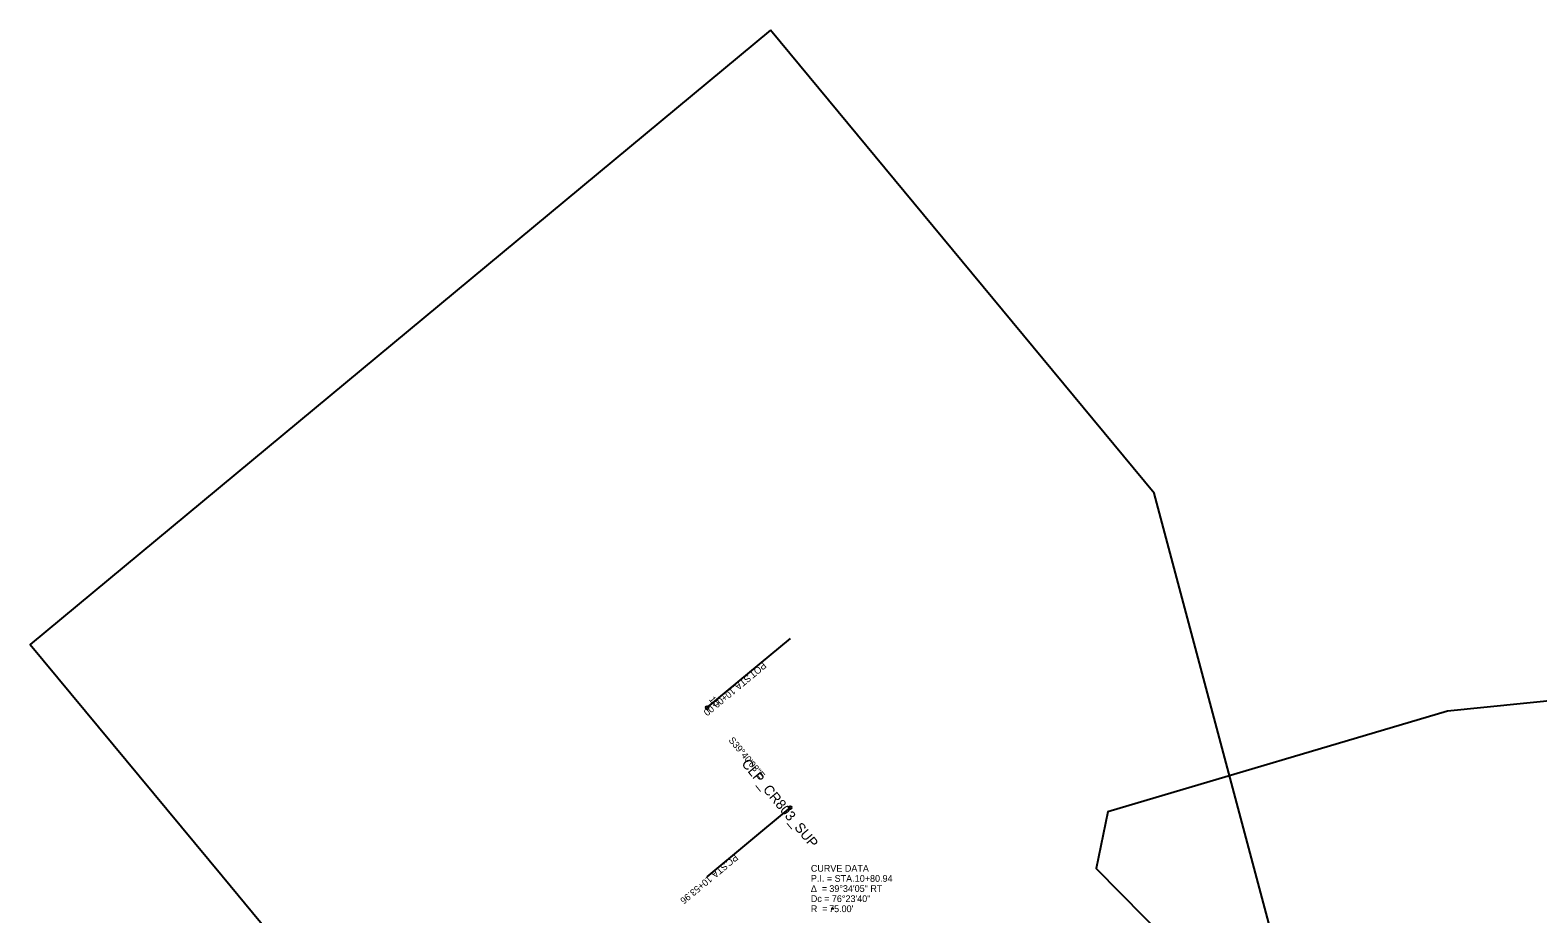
# Model space of a CAD drawing. Extents: x 1983865 to 1988704, y 752103 to 753072.
# Drawn here: x 1983865 to 1984492, y 752705 to 753072 of the extents above; entities that cross this region are included whole.
import ezdxf

# ---------------------------------------------------------------- set-up
doc = ezdxf.new("R2010")
doc.units = 0
for name, color, linetype in [('GE_P_Alignment_1000_Bearings', 7, 'Continuous'), ('GE_P_Alignment_1000_Cardinal_Points', 7, 'Continuous'), ('GE_P_Alignment_1000_Curve_Data', 7, 'Continuous'), ('GE_P_Alignment_1000_Stations', 7, 'Continuous'), ('GE_P_Alignment_100_Distances', 7, 'Continuous'), ('GE_P_Alignment_100_Stations', 7, 'Continuous'), ('GE_P_Alignment_500_Bearings', 7, 'Continuous'), ('GE_P_Alignment_500_Cardinal_Points', 7, 'Continuous'), ('GE_P_Alignment_500_Curve_Data', 7, 'Continuous'), ('GE_P_Alignment_500_Distances', 7, 'Continuous'), ('GE_P_Alignment_500_Stations', 7, 'Continuous'), ('SC_Scratch1', 7, 'Continuous')]:
    doc.layers.add(name, color=color, linetype=linetype)

msp = doc.modelspace()

# ---------------------------------------------------------------- linework, layer by layer
at = {"layer": 'GE_P_Alignment_1000_Bearings'}
for p, q in [((1984146.22, 752790.39), (1984180.86, 752819.11)), ((1984180.67, 752748.85), (1984146.03, 752720.12))]:
    msp.add_line(p, q, dxfattribs=at)
for centre in [(1984146.22, 752790.39), (1984180.67, 752748.85)]:
    msp.add_circle(centre, 0.6, dxfattribs=at)
at = {"layer": 'GE_P_Alignment_1000_Curve_Data'}
msp.add_line((1984146.22, 752790.39), (1984147.76, 752791.66), dxfattribs=at)
at = {"layer": 'GE_P_Alignment_500_Bearings'}
for p, q in [((1984146.22, 752790.39), (1984180.86, 752819.11)), ((1984180.67, 752748.85), (1984146.03, 752720.12))]:
    msp.add_line(p, q, dxfattribs=at)
for centre in [(1984146.22, 752790.39), (1984180.67, 752748.85)]:
    msp.add_circle(centre, 0.6, dxfattribs=at)
at = {"layer": 'GE_P_Alignment_500_Curve_Data'}
for p, q in [((1984146.22, 752790.39), (1984147.76, 752791.66)), ((1984197.71, 752706.85), (1984198.9, 752706.95))]:
    msp.add_line(p, q, dxfattribs=at)
at = {"layer": 'SC_Scratch1'}
msp.add_lwpolyline([(1984172.51, 753072), (1983864.6, 752816.67), (1983944.4, 752720.45), (1984024.19, 752624.23), (1983998.06, 752631.51), (1984196.54, 752339.38), (1984432.91, 752365.51), (1984530.7, 752396.29), (1984633.89, 752405.12), (1984794.7, 752441.92), (1984913.79, 752492.22), (1985026.44, 752523.47), (1984919.36, 752908.88), (1984791.21, 752872.97), (1984681.29, 752825.51), (1984599.77, 752803.67), (1984454.14, 752788.9), (1984312.8, 752747.05), (1984307.91, 752723.56), (1984398.06, 752632.21), (1984332.09, 752879.56), (1984252.3, 752975.78)], close=True, dxfattribs=at)

# ---------------------------------------------------------------- texts
at = {"layer": 'GE_P_Alignment_1000_Bearings'}
for s, p in [('POT', (1984169.34, 752809.5)), (' STA. ', (1984163.8, 752804.91)), ('10+00.00', (1984156.52, 752798.87)), ('PC', (1984157.6, 752729.67)), (' STA. ', (1984154.07, 752726.74)), ('10+53.96', (1984146.8, 752720.7))]:
    msp.add_text(s, height=2.8, rotation=219.66748, dxfattribs=at).set_placement(p)
at = {"layer": 'GE_P_Alignment_1000_Cardinal_Points'}
for s, p in [('CURVE DATA', (1984189.3, 752722.18)), ('P.I. = STA. ', (1984189.3, 752717.98)), ('10+80.94', (1984207.57, 752717.98)), ('Δ  = ', (1984189.3, 752713.78)), ('39°34\'05" RT', (1984196.98, 752713.78)), ('Dc = ', (1984189.3, 752709.58)), ('R  = ', (1984189.3, 752705.38)), ("75.00'", (1984196.89, 752705.38)), ('76°23\'40"', (1984198.04, 752709.58))]:
    msp.add_text(s, height=2.8, dxfattribs=at).set_placement(p)
at = {"layer": 'GE_P_Alignment_1000_Curve_Data'}
msp.add_text('10', height=2.8, rotation=309.66748, dxfattribs=at).set_placement((1984146.76, 752793.73))
at = {"layer": 'GE_P_Alignment_1000_Stations'}
msp.add_text('CLP_CR803_SUP', height=4.1667, rotation=309.66748, dxfattribs=at).set_placement((1984160.24, 752766.96))
at = {"layer": 'GE_P_Alignment_100_Distances'}
msp.add_text('CLP_CR803_SUP', height=4.1667, rotation=309.66748, dxfattribs=at).set_placement((1984160.24, 752766.96))
at = {"layer": 'GE_P_Alignment_100_Stations'}
msp.add_text('S39°40\'03"E', height=2.8, rotation=309.66748, dxfattribs=at).set_placement((1984154.92, 752776.76))
at = {"layer": 'GE_P_Alignment_500_Bearings'}
for s, p in [('POT', (1984169.34, 752809.5)), (' STA. ', (1984163.8, 752804.91)), ('10+00.00', (1984156.52, 752798.87)), ('PC', (1984157.6, 752729.67)), (' STA. ', (1984154.07, 752726.74)), ('10+53.96', (1984146.8, 752720.7))]:
    msp.add_text(s, height=2.8, rotation=219.66748, dxfattribs=at).set_placement(p)
at = {"layer": 'GE_P_Alignment_500_Cardinal_Points'}
for s, p in [('CURVE DATA', (1984189.3, 752722.18)), ('P.I. = STA. ', (1984189.3, 752717.98)), ('10+80.94', (1984207.57, 752717.98)), ('Δ  = ', (1984189.3, 752713.78)), ('39°34\'05" RT', (1984196.98, 752713.78)), ('Dc = ', (1984189.3, 752709.58)), ('R  = ', (1984189.3, 752705.38)), ("75.00'", (1984196.89, 752705.38)), ('76°23\'40"', (1984198.04, 752709.58))]:
    msp.add_text(s, height=2.8, dxfattribs=at).set_placement(p)
at = {"layer": 'GE_P_Alignment_500_Curve_Data'}
msp.add_text('10', height=2.8, rotation=309.66748, dxfattribs=at).set_placement((1984146.76, 752793.73))
at = {"layer": 'GE_P_Alignment_500_Distances'}
msp.add_text('CLP_CR803_SUP', height=4.1667, rotation=309.66748, dxfattribs=at).set_placement((1984160.24, 752766.96))
at = {"layer": 'GE_P_Alignment_500_Stations'}
msp.add_text('S39°40\'03"E', height=2.8, rotation=309.66748, dxfattribs=at).set_placement((1984154.92, 752776.76))

doc.saveas('drawing.dxf')
